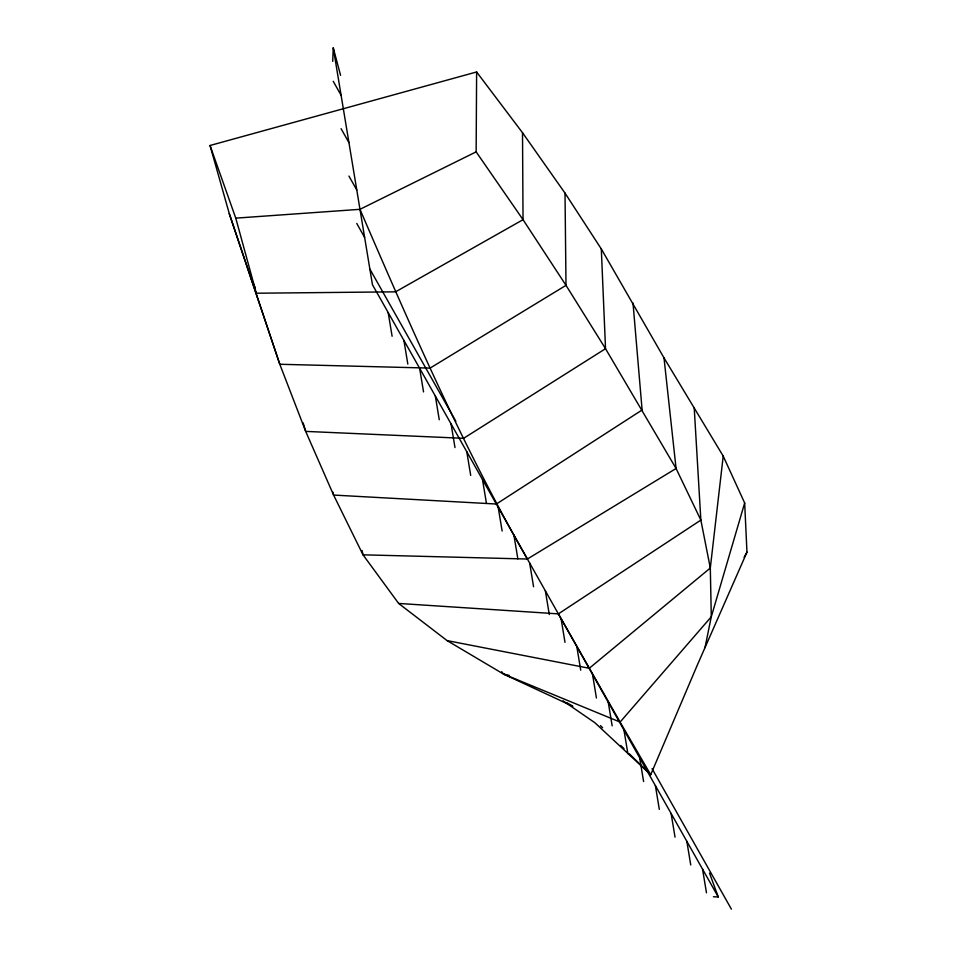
<?xml version="1.0" encoding="UTF-8"?>
<svg xmlns="http://www.w3.org/2000/svg" width="957" height="957" viewBox="0 0 957 957"><rect width="100%" height="100%" fill="white"/><g stroke="black" fill="none" stroke-linecap="round" stroke-linejoin="round"><path stroke-width="1.44" d="M704.986 647.65L711.29 616.775L710.309 568.015L700.859 520.094L676.073 468.487L605.53 348.695L566.006 285.342L523.036 219.679L476.143 151.864L476.622 71.966L210.038 145.488L229.273 213.59L279.803 364.27L305.69 431.392L333.598 495.068L363.014 554.821L398.638 603.436L447.086 640.604L503.526 674.075L572.836 706.302L566.7 702.665M332.713 61.404L333.251 47.85L340.572 75.328M476.622 71.966L522.51 132.724L565.013 193.123L601.307 248.952L664.002 357.87L723.217 456.106L710.309 568.015L589.285 668.273L447.086 640.604M744.666 502.987L711.29 616.775L620.1 722.08L650.712 774.715L697.139 665.498L746.962 552.189L744.666 502.987L723.217 456.106M744.115 557.321L746.962 552.189M398.638 603.436L558.374 613.88L700.859 520.094L694.244 408.268M362.045 550.466L363.014 554.821L527.391 559.032L676.073 468.487L664.002 357.87M210.038 145.488L235.769 218.148L359.976 209.32L476.143 151.864M713.42 896.757L718.264 896.96L709.496 873.059M501.695 671.706L503.526 674.075L509.268 675.403M503.526 674.075L620.1 722.08L558.374 613.88M563.015 700.811L594.895 722.738L650.712 774.715L629.335 753.829M600.482 725.633L602.623 727.727M620.782 745.479L624 748.613M333.227 81.309L341.087 95.233M341.075 128.693L348.934 142.605M348.922 176.064L356.782 189.988M356.758 223.448L364.617 237.36M369.88 269.108L455.843 421.307M652.04 768.65L731.399 909.15M718.264 896.96L372.464 284.743L333.251 47.85M527.391 559.032C462.889 446.883 411.139 327.964 359.976 209.32M251.512 279.576L255.208 287.746M229.273 213.59L279.803 364.27L430.076 368.11L566.006 285.342L565.013 193.123M303.166 422.91L305.69 431.392L463.607 438.318L605.53 348.695L601.307 248.952M235.769 218.148L256.332 293.225L395.54 291.837L523.036 219.679L522.51 132.724M332.88 492.185L333.598 495.068L496.384 504.028L642.111 409.991L633.008 303.01M702.546 869.123L706.469 892.821M686.827 841.299L690.751 864.984M671.108 813.474L675.032 837.16M655.389 785.649L659.313 809.335M639.671 757.812L643.594 781.51M623.952 729.988L627.876 753.673M608.233 702.163L612.157 725.849M592.527 674.338L596.438 698.024M576.808 646.501L580.72 670.199M561.089 618.677L565.001 642.362M545.37 590.852L549.282 614.538M529.652 563.015L533.563 586.713M513.933 535.19L517.857 558.876M498.214 507.366L502.138 531.051M482.495 479.541L486.419 503.226M466.777 451.704L470.7 475.402M451.058 423.879L454.982 447.565M435.339 396.054L439.263 419.74M419.621 368.23L423.544 391.915M403.902 340.393L407.826 364.091M388.183 312.568L392.107 336.254"/></g></svg>
